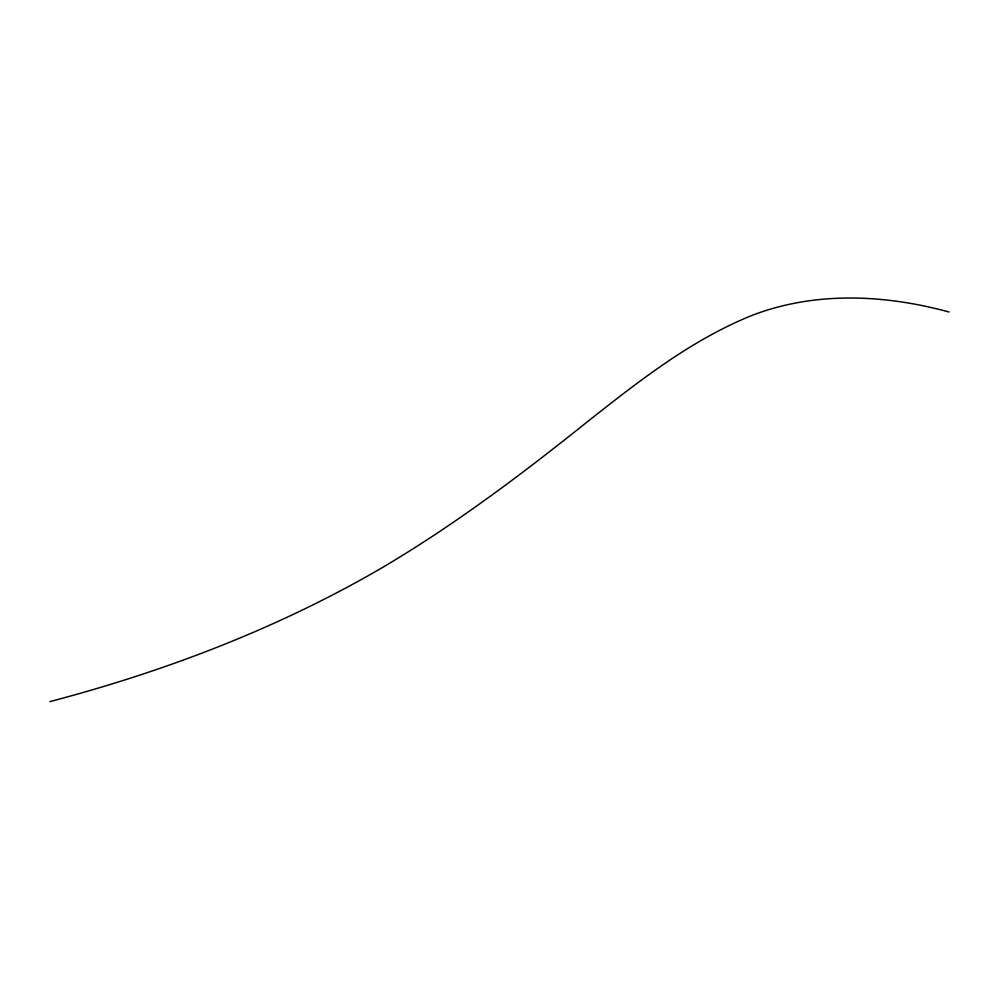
<?xml version="1.0" encoding="UTF-8"?>
<svg xmlns="http://www.w3.org/2000/svg" width="999" height="999" viewBox="0 0 999 999"><rect width="100%" height="100%" fill="white"/><g stroke="black" fill="none" stroke-linecap="round" stroke-linejoin="round"><path stroke-width="1.5" d="M49.95 701.598C165.909 671.066 278.833 627.959 382.58 567.444C455.856 524.113 523.851 472.727 590.172 419.53C640.734 379.757 692.22 339.435 752.422 315.247C815.421 291.134 884.852 294.518 949.05 311.988"/></g></svg>
